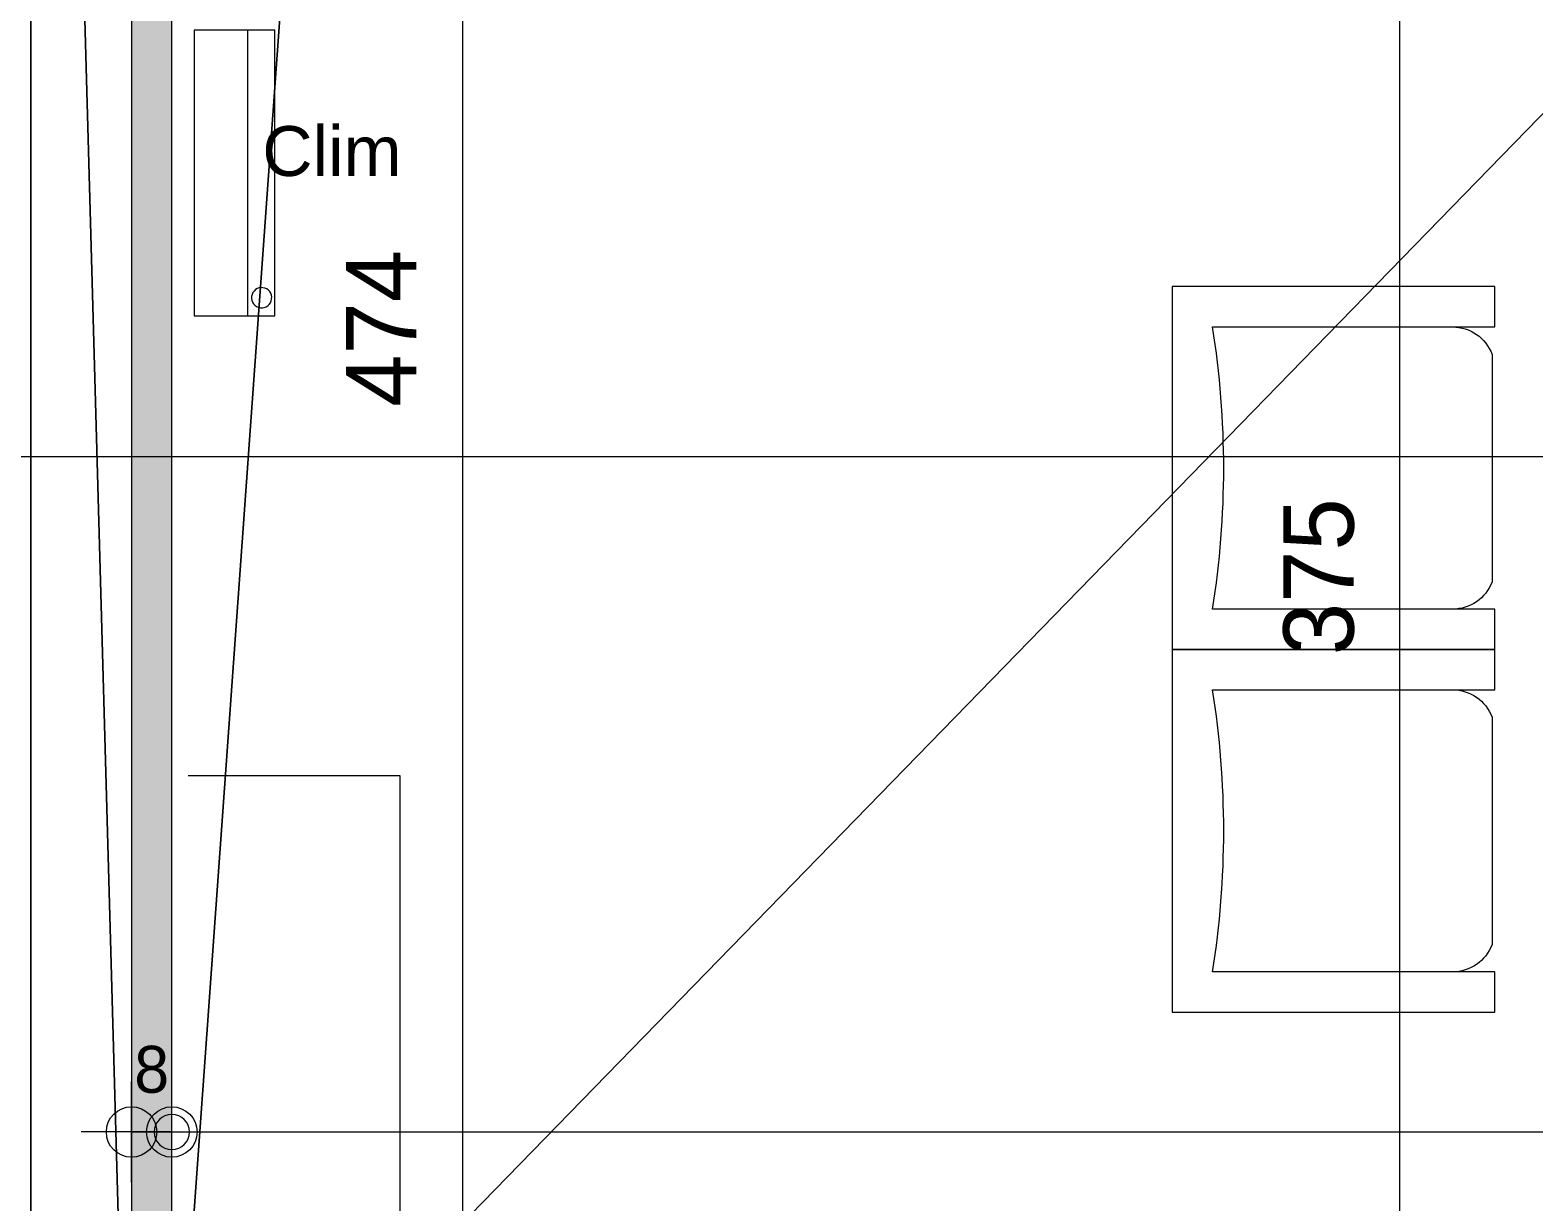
# Model space of a CAD drawing. Header units: metres. Extents: x 1.8 to 61.8, y -53.3 to -11.3.
# Drawn here: x 19.4 to 22.385, y -22.846 to -20.52 of the extents above; entities that cross this region are included whole.
import ezdxf
from ezdxf.enums import TextEntityAlignment as Align
from ezdxf.lldxf.tags import DXFTag

# ---------------------------------------------------------------- set-up
doc = ezdxf.new("R2010")
doc.units = ezdxf.units.M
doc.header["$MEASUREMENT"] = 0
for name, color, linetype in [('Calque commun', 7, 'Continuous'), ('Cotations', 7, 'Continuous'), ('Textes', 7, 'Continuous')]:
    doc.layers.add(name, color=color, linetype=linetype)
doc.styles.add('Arial9', font='arial.ttf', dxfattribs={"height": 0.098961})
doc.styles.add('Century Gothic15', font='GOTHIC.TTF', dxfattribs={"height": 0.139636})
doc.styles.add('Century Gothic20', font='GOTHIC.TTF', dxfattribs={"height": 0.09309})
tags = doc.linetypes.add('DASHDOT2', pattern=[0.5, 0.25, -0.125, 0, -0.125]).pattern_tags.tags
tags[10:11] = [DXFTag(74, 4), DXFTag(75, 0), DXFTag(340, '0'), DXFTag(46, 1.0), DXFTag(50, 0.0), DXFTag(44, 0.0), DXFTag(45, 0.0)]
tags[8:9] = [DXFTag(74, 4), DXFTag(75, 0), DXFTag(340, '0'), DXFTag(46, 1.0), DXFTag(50, 0.0), DXFTag(44, 0.0), DXFTag(45, 0.0)]
tags[6:7] = [DXFTag(74, 4), DXFTag(75, 0), DXFTag(340, '0'), DXFTag(46, 1.0), DXFTag(50, 0.0), DXFTag(44, 0.0), DXFTag(45, 0.0)]
tags[4:5] = [DXFTag(74, 4), DXFTag(75, 0), DXFTag(340, '0'), DXFTag(46, 1.0), DXFTag(50, 0.0), DXFTag(44, 0.0), DXFTag(45, 0.0)]
tags = doc.linetypes.add('DOT2', pattern=[0.125, 0, -0.125]).pattern_tags.tags
tags[6:7] = [DXFTag(74, 4), DXFTag(75, 0), DXFTag(340, '0'), DXFTag(46, 1.0), DXFTag(50, 0.0), DXFTag(44, 0.0), DXFTag(45, 0.0)]
tags[4:5] = [DXFTag(74, 4), DXFTag(75, 0), DXFTag(340, '0'), DXFTag(46, 1.0), DXFTag(50, 0.0), DXFTag(44, 0.0), DXFTag(45, 0.0)]
tags = doc.linetypes.add('HIDDEN2', pattern=[0.1875, 0.125, -0.0625]).pattern_tags.tags
tags[6:7] = [DXFTag(74, 4), DXFTag(75, 0), DXFTag(340, '0'), DXFTag(46, 1.0), DXFTag(50, 0.0), DXFTag(44, 0.0), DXFTag(45, 0.0)]
tags[4:5] = [DXFTag(74, 4), DXFTag(75, 0), DXFTag(340, '0'), DXFTag(46, 1.0), DXFTag(50, 0.0), DXFTag(44, 0.0), DXFTag(45, 0.0)]

# ---------------------------------------------------------------- blocks, each defined once
blk = doc.blocks.new('Block52730')
at = {"layer": 'Calque commun', "color": 7, "linetype": 'Continuous', "lineweight": 9}
blk.add_line((19.4015, -18.6944), (19.4015, -25.4552), dxfattribs=at)
at = {"layer": 'Calque commun', "color": 7, "linetype": 'Continuous', "lineweight": 18}
blk.add_line((19.6015, -18.6944), (19.6015, -25.6552), dxfattribs=at)
blk = doc.blocks.new('armchr')
at = {"layer": 'Calque commun', "color": 8, "linetype": 'ByBlock', "lineweight": 9}
for p, q in [((0, -0.8), (0, 0)), ((0, 0), (0.9, 0)), ((0.9, 0), (0.9, -0.8)), ((0.1, -0.1), (0.1, -0.8)), ((0.8, -0.8), (0.8, -0.1)), ((0.1, -0.8), (0, -0.8)), ((0.1679, -0.7933), (0.7321, -0.7933)), ((0.9, -0.8), (0.8, -0.8))]:
    blk.add_line(p, q, dxfattribs=at)
at = {"layer": 'Calque commun', "color": 8, "linetype": 'ByBlock', "lineweight": 9, "extrusion": (0, 0, -1)}
blk.add_arc((-0.45, 2.0941), 2.2218, 260.9365, 279.0635, dxfattribs=at)
at = {"layer": 'Calque commun', "color": 8, "linetype": 'ByBlock', "lineweight": 9}
for centre, start, end in [((0.2046, -0.6954), 179.7722, 249.452), ((0.6954, -0.6954), 290.548, 0.2279)]:
    blk.add_arc(centre, 0.1046, start, end, dxfattribs=at)
blk = doc.blocks.new('XMODULE1PGNONPMR')
at = {"layer": 'Calque commun', "color": 5, "linetype": 'Continuous', "lineweight": 9}
blk.add_arc((0, 0), 0.5, 0, 359.9994, dxfattribs=at)
blk = doc.blocks.new('DimLine53340')
at = {"layer": 'Calque commun', "color": 5, "linetype": 'Continuous', "lineweight": 9}
for p, q in [((6.8815, -23.6782), (6.8815, -23.4782)), ((6.8815, -23.5782), (6.7815, -23.5782)), ((6.8815, -23.5782), (12.8815, -23.5782))]:
    blk.add_line(p, q, dxfattribs=at)
at = {"layer": 'Calque commun', "color": 5, "linetype": 'Continuous', "lineweight": 9, "xscale": 0.07000000029802322, "yscale": 0.07000000029802322, "zscale": 0.07000000029802322}
blk.add_blockref('XMODULE1PGNONPMR', (6.8815, -23.5782), dxfattribs=at)
blk = doc.blocks.new('XMODULE1PGNONPMR13')
at = {"layer": 'Calque commun', "color": 5, "linetype": 'Continuous', "lineweight": 9}
blk.add_arc((0, 0), 0.5, 0, 359.9994, dxfattribs=at)
blk = doc.blocks.new('XMODULE1PGNONPMR14')
at = {"layer": 'Calque commun', "color": 5, "linetype": 'Continuous', "lineweight": 9}
blk.add_arc((0, 0), 0.5, 0, 359.9994, dxfattribs=at)
blk = doc.blocks.new('DimLine53396')
at = {"layer": 'Calque commun', "color": 5, "linetype": 'Continuous', "lineweight": 9}
for p, q in [((9.3189, -20.6013), (9.3189, -20.5013)), ((9.4189, -20.6013), (9.2189, -20.6013)), ((9.3189, -24.3512), (9.3189, -20.6013)), ((9.2189, -24.3512), (9.4189, -24.3512)), ((9.3189, -24.3512), (9.3189, -24.4512))]:
    blk.add_line(p, q, dxfattribs=at)
at = {"layer": 'Calque commun', "color": 5, "linetype": 'Continuous', "lineweight": 9, "extrusion": (0, 0, -1), "xscale": 0.07000000029802322, "yscale": 0.07000000029802322, "zscale": 0.07000000029802322, "rotation": 90}
for name, p in [('XMODULE1PGNONPMR14', (-9.3189, -20.6013)), ('XMODULE1PGNONPMR13', (-9.3189, -24.3512))]:
    blk.add_blockref(name, p, dxfattribs=at)
at = {"layer": 'Calque commun', "color": 5, "linetype": 'Continuous', "lineweight": 9, "style": 'Century Gothic15'}
blk.add_text('375', height=0.13964, rotation=90.0001, dxfattribs=at).set_placement((9.2689, -22.4762), align=Align.BOTTOM_CENTER)
blk = doc.blocks.new('XMODULE1PGNONPMR43')
at = {"layer": 'Calque commun', "color": 5, "linetype": 'Continuous', "lineweight": 9}
blk.add_arc((0, 0), 0.5, 0, 359.9994, dxfattribs=at)
blk = doc.blocks.new('XMODULE1PGNONPMR44')
at = {"layer": 'Calque commun', "color": 5, "linetype": 'Continuous', "lineweight": 9}
blk.add_arc((0, 0), 0.5, 0, 359.9994, dxfattribs=at)
blk = doc.blocks.new('DimLine55729')
at = {"layer": 'Calque commun', "color": 5, "linetype": 'Continuous', "lineweight": 9}
for p, q in [((7.4587, -19.6158), (7.4587, -19.5158)), ((7.3587, -19.6158), (7.5587, -19.6158)), ((7.4587, -24.3512), (7.4587, -19.6158)), ((7.3587, -24.3512), (7.5587, -24.3512)), ((7.4587, -24.3512), (7.4587, -24.4512))]:
    blk.add_line(p, q, dxfattribs=at)
at = {"layer": 'Calque commun', "color": 5, "linetype": 'Continuous', "lineweight": 9, "xscale": 0.07000000029802322, "yscale": 0.07000000029802322, "zscale": 0.07000000029802322, "rotation": 90}
for name, p in [('XMODULE1PGNONPMR44', (7.4587, -19.6158)), ('XMODULE1PGNONPMR43', (7.4587, -24.3512))]:
    blk.add_blockref(name, p, dxfattribs=at)
at = {"layer": 'Calque commun', "color": 5, "linetype": 'Continuous', "lineweight": 9, "style": 'Century Gothic15'}
blk.add_text('474', height=0.13964, rotation=90, dxfattribs=at).set_placement((7.4087, -21.9835), align=Align.BOTTOM_CENTER)
blk = doc.blocks.new('clim-int')
at = {"layer": 'Calque commun', "color": 0, "linetype": 'ByBlock', "lineweight": 9}
for p, q in [((0.5671, 0.16), (0, 0.16)), ((0, 0.16), (0, 0)), ((0.5671, 0), (0.5671, 0.16)), ((0, 0.106), (0.5671, 0.106)), ((0, 0), (0.5671, 0))]:
    blk.add_line(p, q, dxfattribs=at)
blk.add_arc((0.531, 0.1338), 0.02, 330, 329.9994, dxfattribs=at)
blk = doc.blocks.new('XMODULE1PGNONPMR63')
at = {"layer": 'Calque commun', "color": 5, "linetype": 'Continuous', "lineweight": 9}
blk.add_arc((0, 0), 0.5, 0, 359.9994, dxfattribs=at)
blk = doc.blocks.new('XMODULE1PGNONPMR64')
at = {"layer": 'Calque commun', "color": 5, "linetype": 'Continuous', "lineweight": 9}
blk.add_arc((0, 0), 0.5, 0, 359.9994, dxfattribs=at)
blk = doc.blocks.new('DimLine61207')
at = {"layer": 'Calque commun', "color": 5, "linetype": 'Continuous', "lineweight": 9}
for p, q in [((6.8015, -23.6782), (6.8015, -23.4782)), ((6.8815, -23.6782), (6.8815, -23.4782)), ((6.8015, -23.5782), (6.7015, -23.5782)), ((6.8015, -23.5782), (6.8815, -23.5782)), ((6.8815, -23.5782), (6.9815, -23.5782))]:
    blk.add_line(p, q, dxfattribs=at)
at = {"layer": 'Calque commun', "color": 5, "linetype": 'Continuous', "lineweight": 9, "extrusion": (0, 0, -1), "xscale": -0.1000000014901161, "yscale": -0.1000000014901161, "zscale": -0.1000000014901161, "rotation": -180}
for name, p in [('XMODULE1PGNONPMR63', (-6.8015, -23.5782)), ('XMODULE1PGNONPMR64', (-6.8815, -23.5782))]:
    blk.add_blockref(name, p, dxfattribs=at)
at = {"layer": 'Calque commun', "color": 5, "linetype": 'Continuous', "lineweight": 9, "style": 'Century Gothic20'}
blk.add_text('8', height=0.0931, dxfattribs=at).set_placement((6.8415, -23.5282), align=Align.BOTTOM_CENTER)
blk = doc.blocks.new('XMODULE1PGNONPMR75')
at = {"layer": 'Calque commun', "color": 8, "linetype": 'DOT2', "lineweight": 9}
for p, q in [((6.9142, -22.8705), (7.3341, -22.8705)), ((7.3341, -22.8705), (7.3341, -24.0319))]:
    blk.add_line(p, q, dxfattribs=at)
at = {"layer": 'Calque commun', "color": 91, "linetype": 'Continuous', "lineweight": 9}
blk.add_trace([(6.8015, -24.3512), (6.8015, -19.5658), (6.8815, -24.3512), (6.8815, -19.5658)], dxfattribs=at)
at = {"layer": 'Calque commun', "color": 5, "linetype": 'Continuous', "lineweight": 9}
for name in ['DimLine55729', 'DimLine53396', 'DimLine53340', 'DimLine61207']:
    blk.add_blockref(name, (0, 0), dxfattribs=at)
at = {"layer": 'Calque commun', "color": 7, "linetype": 'HIDDEN2', "lineweight": -2, "xscale": -1, "yscale": -1, "zscale": -1, "rotation": 90.00000000000001}
blk.add_blockref('clim-int', (6.9259, -21.3914), dxfattribs=at)
at = {"layer": 'Calque commun', "color": 0, "linetype": 'DOT2', "lineweight": -2, "extrusion": (0, 0, -1), "xscale": -0.800000011920929, "yscale": -0.800000011920929, "zscale": -0.800000011920929, "rotation": 89.99999999999999}
for p in [(-8.8669, -21.9005), (-8.8669, -22.6205)]:
    blk.add_blockref('armchr', p, dxfattribs=at)
at = {"layer": 'Textes', "color": 5, "linetype": 'ByBlock', "lineweight": -2, "style": 'Arial9'}
blk.add_text('Clim', height=0.09896, dxfattribs=at).set_placement((7.3374, -21.7105), align=Align.BOTTOM_RIGHT)
at = {"layer": 'Calque commun', "color": 9, "linetype": 'Continuous', "lineweight": 9}
mesh = blk.add_polyface(dxfattribs=at)
corners = [(10.8615, -20.6013), (12.8815, -20.6013), (12.8815, -24.3512), (10.8615, -19.5712), (10.8615, -19.6512), (10.5815, -19.6512), (8.2215, -18.6712), (10.5815, -20.5513), (7.2216, -19.6158), (7.2216, -19.0635), (6.9215, -16.2714), (6.8815, -24.3512), (10.8615, -20.5513), (11.7015, -18.6712), (8.2215, -16.2714), (6.8815, -19.6158), (11.7015, -19.5712), (6.9215, -19.0635)]
mesh.append_faces([[corners[k] for k in face] for face in [(6, 10, 14)]], dxfattribs={"vtx0": -1, "color": 9})
mesh.append_faces([[corners[k] for k in face] for face in [(11, 7, 2)]], dxfattribs={"vtx0": -1, "vtx1": -1, "color": 9})
mesh.append_faces([[corners[k] for k in face] for face in [(6, 7, 8), (7, 0, 2), (6, 9, 10), (3, 5, 13), (11, 8, 7)]], dxfattribs={"vtx0": -1, "vtx1": -1, "vtx2": -1, "color": 9})
mesh.append_faces([[corners[k] for k in face] for face in [(6, 5, 7), (6, 8, 9)]], dxfattribs={"vtx0": -1, "vtx2": -1, "color": 9})
mesh.append_faces([[corners[k] for k in face] for face in [(16, 3, 13)]], dxfattribs={"vtx1": -1, "color": 9})
mesh.append_faces([[corners[k] for k in face] for face in [(6, 13, 5)]], dxfattribs={"vtx1": -1, "vtx2": -1, "color": 9})
mesh.append_faces([[corners[k] for k in face] for face in [(0, 1, 2), (3, 4, 5), (7, 12, 0), (11, 15, 8), (9, 17, 10)]], dxfattribs={"vtx2": -1, "color": 9})

msp = doc.modelspace()

# ---------------------------------------------------------------- linework, layer by layer
at = {"layer": 'Calque commun', "color": 12, "linetype": 'Continuous', "lineweight": 18}
msp.add_line((19.6015, -16.4003), (19.6015, -23.7998), dxfattribs=at)
msp.add_polyline3d([(17.8015, -25.6552, 0), (17.8015, -25.4552, 0), (19.4015, -25.4552, 0), (19.4015, -16.8552, 0), (18.3815, -16.8552, 0), (18.3815, -16.6552, 0)], dxfattribs=at)
at = {"layer": 'Cotations', "color": 1, "linetype": 'DASHDOT2', "lineweight": 18}
msp.add_line((5.4524, -21.3661), (28.0299, -21.3661), dxfattribs=at)

# ---------------------------------------------------------------- block references
at = {"layer": 'Calque commun', "color": 0, "linetype": 'ByBlock', "lineweight": -2}
for name, p in [('XMODULE1PGNONPMR75', (12.8, 0.8714)), ('Block52730', (0, 0))]:
    msp.add_blockref(name, p, dxfattribs=at)

# ---------------------------------------------------------------- meshes
at = {"layer": 'Calque commun', "color": 7, "linetype": 'Continuous', "lineweight": 9}
mesh = msp.add_polyface(dxfattribs=at)
corners = [(61.7636, -11.3086), (1.7636, -11.3086), (1.7636, -53.3086), (61.7636, -53.3086)]
mesh.append_faces([[corners[k] for k in face] for face in [(0, 1, 2, 3)]], dxfattribs={"color": 7})
at = {"layer": 'Calque commun', "color": 9, "linetype": 'Continuous', "lineweight": 9}
mesh = msp.add_polyface(dxfattribs=at)
corners = [(19.4015, -16.6552), (19.6015, -23.8198), (26.0015, -23.8198), (6.6015, -23.8198), (13.0015, -23.8198), (13.0015, -16.6552), (26.0015, -14.8198), (6.6015, -14.8198), (13.0015, -25.6552), (13.2015, -14.8198), (19.4015, -14.8198), (13.2015, -16.6552), (19.6015, -25.6552)]
mesh.append_faces([[corners[k] for k in face] for face in [(6, 0, 2), (3, 5, 7), (8, 1, 4)]], dxfattribs={"vtx0": -1, "vtx1": -1, "color": 9})
mesh.append_faces([[corners[k] for k in face] for face in [(0, 4, 1)]], dxfattribs={"vtx0": -1, "vtx1": -1, "vtx2": -1, "color": 9})
mesh.append_faces([[corners[k] for k in face] for face in [(0, 1, 2)]], dxfattribs={"vtx0": -1, "vtx2": -1, "color": 9})
mesh.append_faces([[corners[k] for k in face] for face in [(12, 1, 8)]], dxfattribs={"vtx1": -1, "color": 9})
mesh.append_faces([[corners[k] for k in face] for face in [(3, 4, 5), (9, 7, 5), (0, 5, 4)]], dxfattribs={"vtx1": -1, "vtx2": -1, "color": 9})
mesh.append_faces([[corners[k] for k in face] for face in [(6, 10, 0), (5, 11, 9)]], dxfattribs={"vtx2": -1, "color": 9})

doc.saveas('drawing.dxf')
